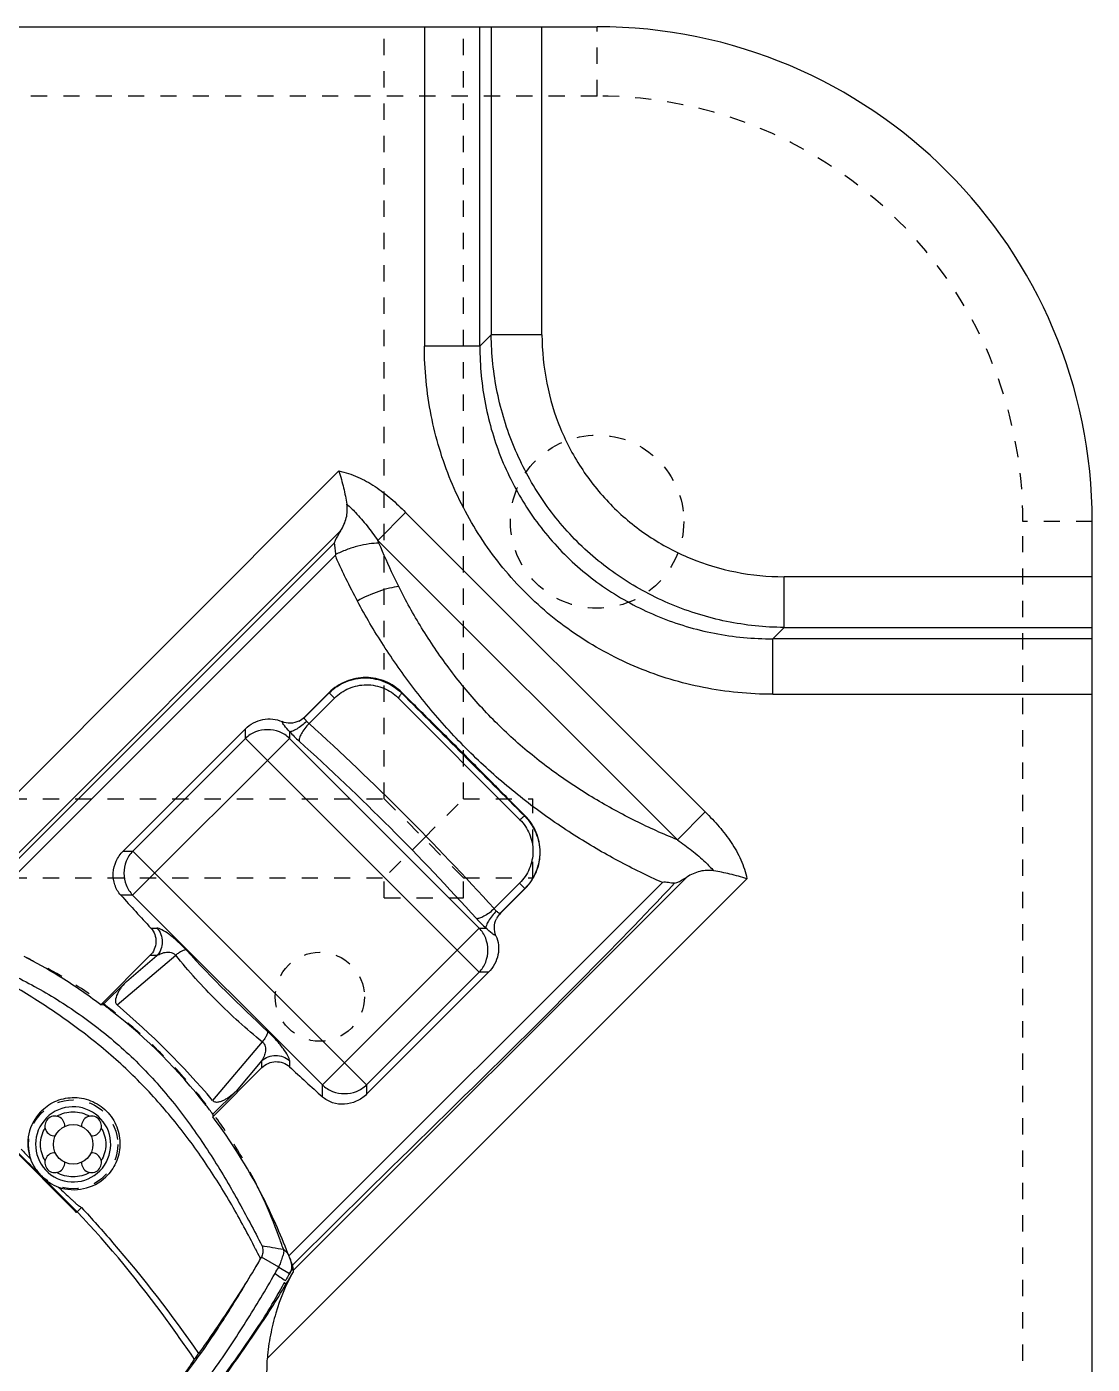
# Model space of a CAD drawing. Header units: millimetres. Extents: x 1540 to 3369, y -3458 to 1222.
# Drawn here: x 2377.1 to 2484.7, y -350.9 to -215.7 of the extents above; entities that cross this region are included whole.
import ezdxf

# ---------------------------------------------------------------- set-up
doc = ezdxf.new("R2010")
doc.units = ezdxf.units.MM
doc.header["$LTSCALE"] = 16.335
doc.linetypes.add('HIDDEN', pattern=[0.2, 0.1, -0.1])
doc.layers.add('21', color=7, linetype='CONTINUOUS')

msp = doc.modelspace()

# ---------------------------------------------------------------- linework, layer by layer
at = {"layer": '21', "color": 7, "linetype": 'Continuous'}
for p, q in [((2134.711, -215.737), (2434.711, -215.737)), ((2417.263, -215.737), (2417.263, -248.008)), ((2422.877, -248.008), (2422.877, -215.737)), ((2424.022, -215.737), (2424.022, -246.863)), ((2429.143, -246.863), (2429.143, -215.737)), ((2422.877, -248.008), (2424.022, -246.863)), ((2429.143, -246.863), (2424.022, -246.863)), ((2422.877, -248.008), (2417.263, -248.008)), ((2360.228, -309.024), (2408.634, -260.617)), ((2412.56, -267.626), (2415.376, -264.809)), ((2415.376, -264.809), (2445.635, -295.067)), ((2484.711, -585.737), (2484.711, -265.737)), ((2408.806, -266.681), (2369.026, -306.46)), ((2408.161, -267.899), (2369.558, -306.492)), ((2412.679, -267.913), (2412.56, -267.626)), ((2442.818, -297.884), (2412.56, -267.626)), ((2370.547, -306.861), (2408.251, -269.157)), ((2453.586, -276.427), (2453.586, -271.306)), ((2484.711, -271.306), (2453.586, -271.306)), ((2453.586, -276.427), (2452.441, -277.571)), ((2453.586, -276.427), (2484.711, -276.427)), ((2452.441, -283.185), (2452.441, -277.571)), ((2484.711, -277.571), (2452.441, -277.571)), ((2405.177, -285.475), (2407.648, -283.006)), ((2407.665, -283.022), (2405.177, -285.508)), ((2405.621, -286.132), (2408.199, -283.557)), ((2407.648, -283.006), (2407.665, -283.022)), ((2407.665, -283.022), (2408.199, -283.557)), ((2414.61, -283.529), (2426.921, -295.852)), ((2415.003, -283.009), (2414.963, -283.047)), ((2452.441, -283.185), (2484.711, -283.185)), ((2405.177, -285.508), (2405.177, -285.475)), ((2386.86, -299.018), (2399.195, -286.683)), ((2387.807, -303.474), (2403.653, -287.633)), ((2399.195, -287.632), (2387.808, -299.018)), ((2399.195, -287.632), (2399.195, -286.683)), ((2422.808, -311.262), (2399.195, -287.632)), ((2403.653, -286.953), (2403.653, -287.633)), ((2422.809, -306.806), (2403.653, -287.633)), ((2427.405, -295.5), (2427.442, -295.46)), ((2445.635, -295.067), (2442.818, -297.884)), ((2386.86, -299.018), (2387.808, -299.018)), ((2387.808, -299.018), (2411.421, -322.649)), ((2449.844, -301.813), (2401.418, -350.239)), ((2403.589, -339.915), (2441.308, -302.195)), ((2404.014, -341.407), (2443.767, -301.655)), ((2426.887, -302.262), (2424.308, -304.839)), ((2427.422, -302.797), (2426.887, -302.262)), ((2387.807, -303.474), (2386.61, -303.474)), ((2387.807, -303.474), (2406.964, -322.648)), ((2424.931, -305.286), (2427.422, -302.797)), ((2427.438, -302.813), (2424.964, -305.286)), ((2427.422, -302.797), (2427.438, -302.813)), ((2424.964, -305.286), (2424.931, -305.286)), ((2389.642, -306.799), (2390.258, -306.799)), ((2422.809, -306.806), (2406.964, -322.648)), ((2422.809, -306.806), (2423.484, -306.806)), ((2384.583, -314.551), (2389.551, -309.583)), ((2386.245, -314.565), (2392.153, -309.547)), ((2387.179, -312.201), (2390.258, -309.584)), ((2390.258, -309.584), (2389.551, -309.583)), ((2411.421, -322.649), (2422.808, -311.262)), ((2423.752, -311.262), (2411.421, -323.593)), ((2423.752, -311.262), (2422.808, -311.262)), ((2387.179, -312.201), (2384.841, -314.539)), ((2384.583, -314.551), (2384.841, -314.539)), ((2400.897, -318.297), (2395.879, -324.206)), ((2400.859, -320.196), (2398.245, -323.271)), ((2400.859, -320.903), (2400.859, -320.196)), ((2403.645, -320.197), (2403.645, -320.811)), ((2400.859, -320.903), (2395.892, -325.869)), ((2406.963, -323.842), (2406.964, -322.648)), ((2411.421, -322.649), (2411.421, -323.593)), ((2395.904, -325.612), (2398.245, -323.271)), ((2395.904, -325.612), (2395.892, -325.869)), ((2379.112, -325.966), (2378.619, -326.573)), ((2375.223, -328.595), (2382.145, -335.525)), ((2375.27, -328.547), (2382.196, -335.474)), ((2382.633, -335.037), (2382.145, -335.525)), ((2402.554, -341.056), (2400.818, -340.056)), ((2402.554, -341.056), (2403.656, -341.692)), ((2403.965, -341.623), (2403.856, -341.808)), ((2403.999, -341.563), (2403.966, -341.623)), ((2403.113, -342.66), (2403.139, -342.614)), ((2403.291, -342.779), (2403.139, -342.614)), ((2403.435, -342.533), (2403.3, -342.767))]:
    msp.add_line(p, q, dxfattribs=at)
at = {"layer": '21', "color": 8, "linetype": 'HIDDEN'}
for p, q in [((2413.211, -293.737), (2413.211, -215.737)), ((2421.211, -293.737), (2421.211, -215.737)), ((2434.711, -222.737), (2434.711, -215.737)), ((2434.711, -222.737), (2134.711, -222.737)), ((2477.711, -585.737), (2477.711, -265.737)), ((2484.711, -265.737), (2477.711, -265.737)), ((2084.711, -293.737), (2413.211, -293.737)), ((2413.211, -293.737), (2417.211, -297.737)), ((2417.211, -297.737), (2421.211, -293.737)), ((2421.211, -293.737), (2428.211, -293.737)), ((2428.211, -301.735), (2428.211, -293.738)), ((2417.211, -297.737), (2413.211, -301.737)), ((2421.211, -301.737), (2417.211, -297.737)), ((2084.711, -301.737), (2413.211, -301.737)), ((2413.211, -303.737), (2413.211, -301.737)), ((2421.211, -303.737), (2421.211, -301.737)), ((2421.211, -301.737), (2428.211, -301.737)), ((2413.213, -303.737), (2421.21, -303.737)), ((2400.724, -340.221), (2400.68, -340.133)), ((2403.856, -341.808), (2403.566, -342.306)), ((2403.566, -342.306), (2403.435, -342.533))]:
    msp.add_line(p, q, dxfattribs=at)
for points in [[(2377.565, -310.027), (2377.435, -309.964), (2376.859, -309.672)], [(2400.785, -333.64), (2400.484, -333.045), (2400.428, -332.93)]]:
    msp.add_lwpolyline(points, dxfattribs=at)
for centre, radius in [((2434.711, -265.737), 8.75), ((2406.711, -313.737), 4.5), ((2381.797, -328.651), 4.5)]:
    msp.add_circle(centre, radius, dxfattribs=at)
at = {"layer": '21', "color": 7, "linetype": 'Continuous'}
msp.add_circle((2381.797, -328.651), 2, dxfattribs=at)
for centre, radius, start, end in [((2434.711, -265.737), 50, 0, 90), ((5298.555, 2585.501), 4067.391, 224.850147, 225.098123), ((2403.651, -283.945), 2.161, 295.47935, 314.9), ((2224.048, -486.196), 270.174, 42.16428, 47.77392), ((2414.307, -277.221), 14.43, 222.41137, 227.80939), ((2237.298, -472.951), 249.468, 42.05639, 47.87912), ((2585.845, -124.799), 267.618, 221.88588, 222.84931), ((2426.493, -306.812), 2.161, 135.04538, 154.20234), ((2433.225, -296.164), 14.427, 222.12609, 227.53049), ((2500.92, -209.6), 146.576, 222.70576, 227.25361), ((2352.575, -357.815), 53.981, 52.1104, 53.29255), ((2328.705, -381.7), 88.419, 40.56046, 49.40055), ((2352.461, -357.957), 54.162, 37.8504, 52.10782), ((2586.441, -123.998), 268.607, 227.11471, 228.07323), ((2381.887, -328.578), 4.671, 136.41205, 199.19032), ((2381.797, -328.651), 3.797, 146.81225, 135), ((2353.183, -357.374), 53.235, 36.62957, 37.83108), ((2379.947, -326.802), 1.006, 357.88645, 272.07552), ((2383.646, -326.802), 1.006, 267.92755, 182.07409), ((2352.944, -358.358), 53.851, 27.32387, 37.10623), ((2379.947, -330.501), 1.006, 87.92591, 2.07245), ((2383.646, -330.501), 1.006, 177.92898, 92.07102), ((2381.869, -328.562), 4.67, 250.61774, 313.59454), ((2262.295, -409.733), 154.902, 26.69989, 27.06924), ((2246.124, -252.012), 177.994, 330.10743, 330.35374), ((2397.612, -342.226), 6.408, 18.83559, 21.1392), ((2298.793, -380.403), 112.341, 20.61015, 20.99281), ((2244.894, -251.409), 181.365, 330.14245, 330.37687), ((2590.932, -66.333), 333.845, 235.57203, 235.79168), ((2402.519, -340.993), 1.334, 328.42651, 335.97276), ((2402.444, -340.958), 1.417, 335.92685, 338.70262), ((2407.576, -341.818), 3.586, 173.42287, 175.92927), ((2419.397, -351.267), 18.417, 150.43644, 151.29886)]:
    msp.add_arc(centre, radius, start, end, dxfattribs=at)
at = {"layer": '21', "color": 8, "linetype": 'HIDDEN'}
for centre, radius, start, end in [((2434.711, -265.737), 43, 0, 90), ((2357.004, -351.907), 46.655, 63.85164, 64.46919), ((2284.767, -425.755), 132.755, 42.81787, 47.04639), ((2356.877, -354.291), 48.507, 25.5387, 26.12676), ((2356.086, -354.669), 49.385, 24.59088, 25.53862)]:
    msp.add_arc(centre, radius, start, end, dxfattribs=at)
at = {"layer": '21', "color": 7, "linetype": 'Continuous'}
for points, knots in [([(2453.586, -276.427), (2451.639, -276.417), (2447.749, -276.006), (2442.17, -274.285), (2437.043, -271.555), (2432.551, -267.897), (2428.893, -263.404), (2426.162, -258.277), (2424.442, -252.699), (2424.031, -248.81), (2424.022, -246.863)], [0, 0, 0, 0, 0.1260986, 0.251348, 0.37594, 0.5000098, 0.6240763, 0.7486612, 0.873904, 1, 1, 1, 1]), ([(2429.143, -246.863), (2429.152, -248.499), (2429.465, -251.737), (2430.862, -256.377), (2433.121, -260.603), (2436.148, -264.303), (2439.847, -267.329), (2444.073, -269.587), (2448.712, -270.984), (2451.95, -271.297), (2453.586, -271.306)], [0, 0, 0, 0, 0.1278809, 0.2525106, 0.3763695, 0.500042, 0.6236989, 0.7475296, 0.8721341, 1, 1, 1, 1]), ([(2452.441, -283.185), (2450.096, -283.176), (2445.443, -282.728), (2438.77, -280.721), (2432.677, -277.469), (2427.339, -273.106), (2422.978, -267.769), (2419.727, -261.676), (2417.719, -255.004), (2417.271, -250.352), (2417.263, -248.008)], [0, 0, 0, 0, 0.1273433, 0.2520186, 0.3761044, 0.5000409, 0.6239624, 0.7480205, 0.8726709, 1, 1, 1, 1]), ([(2422.877, -248.008), (2422.865, -249.98), (2423.236, -253.91), (2424.918, -259.539), (2427.627, -264.685), (2431.274, -269.175), (2435.764, -272.823), (2440.91, -275.531), (2446.539, -277.213), (2450.468, -277.583), (2452.441, -277.571)], [0, 0, 0, 0, 0.1272697, 0.2526557, 0.376742, 0.5000208, 0.6232927, 0.747364, 0.8727361, 1, 1, 1, 1]), ([(2408.634, -260.617), (2409.289, -260.752), (2410.567, -261.171), (2412.32, -262.158), (2413.917, -263.394), (2414.897, -264.326), (2415.376, -264.809)], [0, 0, 0, 0, 0.2491433, 0.4964751, 0.7465224, 1, 1, 1, 1]), ([(2408.634, -260.617), (2408.806, -261.186), (2409.112, -262.294), (2409.348, -263.42), (2409.436, -263.969)], [0, 0, 0, 0, 0.5164877, 1, 1, 1, 1]), ([(2408.806, -266.681), (2409.06, -266.27), (2409.369, -265.608), (2409.507, -264.665), (2409.476, -264.198), (2409.437, -263.969)], [0, 0, 0, 0, 0.5103335, 0.7546347, 1, 1, 1, 1]), ([(2409.436, -263.969), (2409.737, -264.236), (2410.455, -264.94), (2411.505, -266.158), (2412.215, -267.132), (2412.56, -267.626)], [0, 0, 0, 0, 0.2505288, 0.6249125, 1, 1, 1, 1]), ([(2408.806, -266.681), (2408.744, -266.777), (2408.496, -267.163), (2408.272, -267.571), (2408.161, -267.899)], [0, 0, 0, 0, 0.2475252, 1, 1, 1, 1]), ([(2408.161, -267.899), (2408.172, -267.995), (2408.198, -268.188), (2408.231, -268.479), (2408.271, -268.769), (2408.293, -268.967), (2408.283, -269.065)], [0, 0, 0, 0, 0.2489372, 0.4979656, 0.7481542, 1, 1, 1, 1]), ([(2412.679, -267.913), (2412.345, -267.911), (2411.63, -267.972), (2410.529, -268.198), (2409.392, -268.566), (2408.645, -268.887), (2408.283, -269.065)], [0, 0, 0, 0, 0.2182696, 0.4685771, 0.7355832, 1, 1, 1, 1]), ([(2414.682, -272.297), (2414.5, -271.934), (2413.793, -270.491), (2413.14, -269.022), (2412.679, -267.913)], [0, 0, 0, 0, 0.2526678, 1, 1, 1, 1]), ([(2408.251, -269.158), (2408.411, -269.541), (2408.764, -270.308), (2409.502, -271.849), (2410.089, -273.002), (2410.499, -273.763)], [0, 0, 0, 0, 0.243284, 0.4938846, 1, 1, 1, 1]), ([(2414.682, -272.297), (2414.366, -272.331), (2413.689, -272.46), (2412.266, -272.888), (2411.198, -273.376), (2410.501, -273.762)], [0, 0, 0, 0, 0.2139479, 0.4630865, 1, 1, 1, 1]), ([(2442.818, -297.884), (2441.389, -297.309), (2438.537, -296.017), (2434.359, -293.742), (2430.281, -291.064), (2426.411, -287.95), (2422.851, -284.434), (2419.689, -280.592), (2416.954, -276.54), (2415.382, -273.723), (2414.682, -272.297)], [0, 0, 0, 0, 0.1187789, 0.241094, 0.3665043, 0.4944843, 0.6235132, 0.7516362, 0.877525, 1, 1, 1, 1]), ([(2441.308, -302.195), (2440.553, -301.874), (2439.056, -301.158), (2436.819, -300.019), (2434.591, -298.77), (2431.611, -296.952), (2427.92, -294.385), (2424.402, -291.466), (2421.694, -288.897), (2419.117, -286.202), (2416.183, -282.696), (2413.107, -278.306), (2411.318, -275.286), (2410.499, -273.763)], [0, 0, 0, 0, 0.0576263, 0.1165283, 0.1763251, 0.237025, 0.3616991, 0.4918342, 0.557766, 0.6238076, 0.7537169, 0.8784972, 1, 1, 1, 1]), ([(2415.003, -283.009), (2414.529, -282.533), (2413.378, -281.763), (2411.349, -281.353), (2409.303, -281.749), (2408.133, -282.523), (2407.648, -283.006)], [0, 0, 0, 0, 0.2484775, 0.4967372, 0.7471488, 1, 1, 1, 1]), ([(2407.665, -283.022), (2408.136, -282.551), (2409.296, -281.799), (2410.991, -281.444), (2412.351, -281.605), (2413.633, -282.014), (2414.497, -282.579), (2414.963, -283.047)], [0, 0, 0, 0, 0.2480932, 0.5006444, 0.6276421, 0.7541781, 1, 1, 1, 1]), ([(2408.199, -283.557), (2408.407, -283.351), (2408.862, -282.975), (2409.913, -282.414), (2411.122, -282.155), (2412.326, -282.281), (2413.183, -282.542), (2413.959, -282.956), (2414.406, -283.326), (2414.61, -283.529)], [0, 0, 0, 0, 0.1236991, 0.247396, 0.5019779, 0.6304404, 0.7563592, 0.8784161, 1, 1, 1, 1]), ([(2414.963, -283.047), (2414.963, -283.074), (2414.926, -283.143), (2414.853, -283.253), (2414.743, -283.39), (2414.657, -283.482), (2414.61, -283.529)], [0, 0, 0, 0, 0.1339453, 0.3700023, 0.6698438, 1, 1, 1, 1]), ([(2427.442, -295.46), (2426.409, -294.429), (2424.351, -292.339), (2421.25, -289.208), (2418.121, -286.105), (2416.033, -284.044), (2415.003, -283.009)], [0, 0, 0, 0, 0.2488358, 0.499965, 0.7511102, 1, 1, 1, 1]), ([(2399.195, -286.683), (2399.435, -286.443), (2399.984, -286.035), (2400.941, -285.687), (2401.946, -285.634), (2402.593, -285.806), (2402.891, -285.939)], [0, 0, 0, 0, 0.2545693, 0.506558, 0.7548743, 1, 1, 1, 1]), ([(2404.581, -285.895), (2404.317, -286.02), (2403.741, -286.17), (2403.151, -286.056), (2402.891, -285.939)], [0, 0, 0, 0, 0.5054252, 1, 1, 1, 1]), ([(2403.653, -286.953), (2403.48, -286.745), (2403.194, -286.438), (2402.935, -286.085), (2402.891, -285.939)], [0, 0, 0, 0, 0.6396385, 1, 1, 1, 1]), ([(2405.397, -285.913), (2405.231, -286.066), (2404.9, -286.341), (2404.416, -286.674), (2404.043, -286.874), (2403.796, -286.952), (2403.694, -286.962), (2403.653, -286.953)], [0, 0, 0, 0, 0.3288662, 0.6235267, 0.8548848, 0.938979, 1, 1, 1, 1]), ([(2405.621, -286.132), (2405.461, -286.292), (2405.179, -286.619), (2404.855, -287.115), (2404.671, -287.503), (2404.607, -287.762), (2404.605, -287.869), (2404.616, -287.912)], [0, 0, 0, 0, 0.3248334, 0.6173396, 0.8499657, 0.9361293, 1, 1, 1, 1]), ([(2405.397, -285.913), (2405.36, -285.873), (2405.296, -285.794), (2405.199, -285.707), (2405.132, -285.606), (2405.159, -285.536), (2405.177, -285.508)], [0, 0, 0, 0, 0.3275926, 0.6019808, 0.8030365, 1, 1, 1, 1]), ([(2403.653, -287.633), (2403.358, -287.355), (2402.651, -286.909), (2401.424, -286.678), (2400.197, -286.908), (2399.49, -287.354), (2399.195, -287.632)], [0, 0, 0, 0, 0.2490323, 0.5, 0.7509677, 1, 1, 1, 1]), ([(2426.921, -295.852), (2427.125, -296.057), (2427.496, -296.506), (2428.05, -297.547), (2428.293, -298.751), (2428.16, -299.95), (2427.893, -300.812), (2427.471, -301.598), (2427.094, -302.053), (2426.887, -302.262)], [0, 0, 0, 0, 0.1221445, 0.2442631, 0.496638, 0.6251187, 0.7518486, 0.8756958, 1, 1, 1, 1]), ([(2427.405, -295.5), (2427.377, -295.499), (2427.308, -295.537), (2427.197, -295.609), (2427.061, -295.719), (2426.968, -295.805), (2426.921, -295.852)], [0, 0, 0, 0, 0.136793, 0.3700972, 0.6691375, 1, 1, 1, 1]), ([(2427.405, -295.5), (2427.873, -295.967), (2428.626, -297.118), (2429.07, -299.135), (2428.655, -301.168), (2427.895, -302.325), (2427.422, -302.797)], [0, 0, 0, 0, 0.2467167, 0.4986645, 0.7508636, 1, 1, 1, 1]), ([(2427.438, -302.813), (2427.921, -302.329), (2428.7, -301.161), (2429.097, -299.115), (2428.691, -297.084), (2427.918, -295.935), (2427.442, -295.46)], [0, 0, 0, 0, 0.252801, 0.5032585, 0.7515026, 1, 1, 1, 1]), ([(2445.635, -295.067), (2446.118, -295.546), (2447.051, -296.528), (2448.29, -298.126), (2449.283, -299.881), (2449.707, -301.158), (2449.844, -301.813)], [0, 0, 0, 0, 0.2531199, 0.5034739, 0.7511034, 1, 1, 1, 1]), ([(2442.818, -297.884), (2443.313, -298.23), (2444.289, -298.944), (2445.51, -299.997), (2446.217, -300.716), (2446.486, -301.016)], [0, 0, 0, 0, 0.3750447, 0.7494773, 1, 1, 1, 1]), ([(2386.61, -303.474), (2386.344, -303.177), (2385.929, -302.46), (2385.776, -301.228), (2386.083, -300.009), (2386.565, -299.312), (2386.86, -299.018)], [0, 0, 0, 0, 0.2448618, 0.4923441, 0.7443837, 1, 1, 1, 1]), ([(2387.808, -299.018), (2387.531, -299.313), (2387.085, -300.02), (2386.855, -301.246), (2387.084, -302.473), (2387.53, -303.179), (2387.807, -303.474)], [0, 0, 0, 0, 0.2490341, 0.5, 0.7509659, 1, 1, 1, 1]), ([(2446.486, -301.016), (2446.257, -300.977), (2445.788, -300.946), (2444.843, -301.086), (2444.179, -301.398), (2443.767, -301.655)], [0, 0, 0, 0, 0.2452034, 0.4894283, 1, 1, 1, 1]), ([(2449.844, -301.813), (2449.274, -301.642), (2448.424, -301.414), (2447.302, -301.156), (2446.754, -301.059), (2446.486, -301.016)], [0, 0, 0, 0, 0.5168068, 0.7646526, 1, 1, 1, 1]), ([(2442.526, -302.279), (2439.417, -305.586), (2426.752, -318.643), (2413.598, -331.209), (2403.944, -340.858)], [0, 0, 0, 0, 0.2495302, 1, 1, 1, 1]), ([(2442.526, -302.279), (2442.32, -302.26), (2442.016, -302.226), (2441.613, -302.152), (2441.406, -302.167), (2441.308, -302.195)], [0, 0, 0, 0, 0.5046335, 0.7490686, 1, 1, 1, 1]), ([(2442.526, -302.279), (2442.865, -302.199), (2443.275, -301.957), (2443.667, -301.712), (2443.766, -301.653)], [0, 0, 0, 0, 0.7514837, 1, 1, 1, 1]), ([(2424.308, -304.839), (2424.148, -304.999), (2423.82, -305.281), (2423.324, -305.604), (2422.935, -305.787), (2422.675, -305.85), (2422.568, -305.853), (2422.525, -305.842)], [0, 0, 0, 0, 0.3246962, 0.6171348, 0.8497904, 0.9360177, 1, 1, 1, 1]), ([(2424.527, -305.064), (2424.377, -305.227), (2424.095, -305.559), (2423.754, -306.046), (2423.55, -306.426), (2423.481, -306.672), (2423.476, -306.768), (2423.484, -306.806)], [0, 0, 0, 0, 0.323022, 0.6298251, 0.8635816, 0.9434183, 1, 1, 1, 1]), ([(2424.931, -305.286), (2424.903, -305.303), (2424.834, -305.33), (2424.733, -305.262), (2424.645, -305.165), (2424.567, -305.101), (2424.527, -305.064)], [0, 0, 0, 0, 0.1966881, 0.3977531, 0.6722944, 1, 1, 1, 1]), ([(2424.498, -307.57), (2424.38, -307.308), (2424.267, -306.715), (2424.42, -306.136), (2424.548, -305.872)], [0, 0, 0, 0, 0.4945131, 1, 1, 1, 1]), ([(2389.642, -306.799), (2389.814, -306.984), (2390.086, -307.429), (2390.206, -308.201), (2390.031, -308.967), (2389.733, -309.402), (2389.551, -309.583)], [0, 0, 0, 0, 0.2474333, 0.4967507, 0.7478912, 1, 1, 1, 1]), ([(2390.258, -306.799), (2390.598, -307.16), (2390.975, -308.191), (2390.598, -309.222), (2390.258, -309.584)], [0, 0, 0, 0, 0.5000003, 1, 1, 1, 1]), ([(2393.209, -309.013), (2392.919, -308.698), (2392.357, -308.138), (2391.531, -307.455), (2390.909, -307.038), (2390.499, -306.849), (2390.33, -306.802), (2390.258, -306.799)], [0, 0, 0, 0, 0.3436823, 0.6369812, 0.8613968, 0.9419548, 1, 1, 1, 1]), ([(2422.808, -311.262), (2423.085, -310.967), (2423.531, -310.261), (2423.761, -309.034), (2423.532, -307.808), (2423.086, -307.101), (2422.809, -306.806)], [0, 0, 0, 0, 0.2490341, 0.5, 0.7509659, 1, 1, 1, 1]), ([(2424.497, -307.57), (2424.351, -307.525), (2423.999, -307.266), (2423.692, -306.98), (2423.484, -306.806)], [0, 0, 0, 0, 0.3603728, 1, 1, 1, 1]), ([(2424.497, -307.57), (2424.63, -307.867), (2424.801, -308.514), (2424.747, -309.518), (2424.4, -310.474), (2423.992, -311.023), (2423.752, -311.262)], [0, 0, 0, 0, 0.2451054, 0.4934355, 0.7454371, 1, 1, 1, 1]), ([(2390.258, -309.584), (2390.397, -309.492), (2390.71, -309.349), (2391.191, -309.21), (2391.618, -309.226), (2391.943, -309.345), (2392.09, -309.469), (2392.153, -309.547)], [0, 0, 0, 0, 0.2441414, 0.4986802, 0.7271987, 0.8546588, 1, 1, 1, 1]), ([(2393.209, -309.013), (2393.15, -309.004), (2392.998, -309.035), (2392.754, -309.135), (2392.457, -309.307), (2392.256, -309.459), (2392.153, -309.547)], [0, 0, 0, 0, 0.147922, 0.3733012, 0.6616542, 1, 1, 1, 1]), ([(2400.228, -339.242), (2399.457, -337.733), (2397.842, -334.709), (2395.084, -330.304), (2391.932, -326.062), (2388.372, -322.08), (2384.394, -318.514), (2380.156, -315.354), (2375.754, -312.59), (2372.728, -310.98), (2371.218, -310.212)], [0, 0, 0, 0, 0.1214976, 0.2456335, 0.3721447, 0.4999801, 0.6278253, 0.7543794, 0.878546, 1, 1, 1, 1]), ([(2371.571, -309.588), (2372.343, -309.938), (2373.889, -310.655), (2376.199, -311.784), (2378.5, -313.007), (2381.535, -314.835), (2385.187, -317.47), (2389.196, -321.15), (2392.123, -324.623), (2394.245, -327.537), (2395.732, -329.759), (2397.125, -332.014), (2398.423, -334.296), (2399.662, -336.587), (2400.464, -338.119), (2400.858, -338.885)], [0, 0, 0, 0, 0.0598631, 0.1203669, 0.1816613, 0.2438701, 0.3705524, 0.499055, 0.6272285, 0.6906872, 0.7536403, 0.8160391, 0.8778383, 0.9391288, 1, 1, 1, 1]), ([(2384.582, -314.552), (2383.201, -313.508), (2380.685, -311.777), (2378.028, -310.276), (2376.859, -309.671)], [0, 0, 0, 0, 0.5681812, 1, 1, 1, 1]), ([(2400.897, -318.297), (2399.289, -317.004), (2396.223, -314.224), (2393.447, -311.156), (2392.153, -309.547)], [0, 0, 0, 0, 0.4999264, 1, 1, 1, 1]), ([(2387.179, -312.201), (2387.017, -312.363), (2386.789, -312.619), (2386.518, -312.996), (2386.187, -313.527), (2385.911, -314.3), (2386.245, -314.565)], [0, 0, 0, 0, 0.2589065, 0.3883753, 0.5177896, 1, 1, 1, 1]), ([(2401.43, -317.24), (2401.439, -317.299), (2401.408, -317.451), (2401.309, -317.696), (2401.137, -317.993), (2400.985, -318.194), (2400.897, -318.297)], [0, 0, 0, 0, 0.1489709, 0.3735599, 0.6618105, 1, 1, 1, 1]), ([(2403.645, -320.197), (2403.64, -320.123), (2403.594, -319.952), (2403.407, -319.542), (2402.996, -318.923), (2402.312, -318.097), (2401.749, -317.533), (2401.43, -317.24)], [0, 0, 0, 0, 0.0594357, 0.1399929, 0.3614623, 0.652614, 1, 1, 1, 1]), ([(2400.897, -318.297), (2400.975, -318.36), (2401.099, -318.507), (2401.218, -318.833), (2401.234, -319.261), (2401.095, -319.743), (2400.951, -320.056), (2400.859, -320.196)], [0, 0, 0, 0, 0.1452279, 0.2726314, 0.5010916, 0.7557477, 1, 1, 1, 1]), ([(2400.859, -320.196), (2401.221, -319.855), (2402.253, -319.478), (2403.284, -319.856), (2403.645, -320.197)], [0, 0, 0, 0, 0.4999997, 1, 1, 1, 1]), ([(2400.859, -320.903), (2401.041, -320.721), (2401.476, -320.422), (2402.242, -320.247), (2403.014, -320.367), (2403.46, -320.64), (2403.645, -320.811)], [0, 0, 0, 0, 0.2521413, 0.5032981, 0.7526034, 1, 1, 1, 1]), ([(2406.964, -322.648), (2407.258, -322.925), (2407.965, -323.372), (2409.192, -323.602), (2410.419, -323.372), (2411.127, -322.926), (2411.421, -322.649)], [0, 0, 0, 0, 0.2490314, 0.5000001, 0.7509687, 1, 1, 1, 1]), ([(2378.504, -325.358), (2378.909, -324.933), (2379.91, -324.219), (2381.728, -323.798), (2383.621, -324.125), (2385.255, -325.195), (2386.323, -326.828), (2386.65, -328.721), (2386.228, -330.538), (2385.515, -331.539), (2385.09, -331.944)], [0, 0, 0, 0, 0.1196078, 0.2432304, 0.370527, 0.5000902, 0.6296314, 0.7568612, 0.8804086, 1, 1, 1, 1]), ([(2395.879, -324.206), (2395.949, -324.294), (2396.176, -324.402), (2396.521, -324.365), (2396.849, -324.26), (2397.159, -324.11), (2397.453, -323.932), (2397.825, -323.662), (2398.083, -323.433), (2398.245, -323.271)], [0, 0, 0, 0, 0.1234011, 0.2481345, 0.3731643, 0.4984375, 0.6238032, 0.7492107, 1, 1, 1, 1]), ([(2411.421, -323.593), (2411.127, -323.888), (2410.429, -324.371), (2409.21, -324.677), (2407.978, -324.523), (2407.26, -324.108), (2406.963, -323.842)], [0, 0, 0, 0, 0.255628, 0.507692, 0.7551805, 1, 1, 1, 1]), ([(2377.475, -330.114), (2377.59, -330.437), (2377.898, -331.063), (2378.341, -331.601), (2378.587, -331.848)], [0, 0, 0, 0, 0.4957987, 1, 1, 1, 1]), ([(2378.587, -331.848), (2378.833, -332.095), (2379.37, -332.54), (2379.997, -332.852), (2380.319, -332.967)], [0, 0, 0, 0, 0.5046267, 1, 1, 1, 1]), ([(2403.49, -339.678), (2403.1, -338.685), (2402.254, -336.648), (2401.311, -334.651), (2400.787, -333.639)], [0, 0, 0, 0, 0.4833903, 1, 1, 1, 1]), ([(2381.572, -334.158), (2381.657, -334.236), (2381.829, -334.388), (2382.037, -334.588), (2382.21, -334.74), (2382.399, -334.871), (2382.549, -334.959), (2382.633, -335.037)], [0, 0, 0, 0, 0.2500647, 0.5006991, 0.6257041, 0.750554, 1, 1, 1, 1]), ([(2382.633, -335.037), (2383.704, -336.191), (2387.904, -340.888), (2391.763, -345.887), (2394.459, -349.768)], [0, 0, 0, 0, 0.2498738, 1, 1, 1, 1]), ([(2403.029, -339.248), (2402.881, -338.82), (2402.264, -337.086), (2401.569, -335.38), (2400.991, -334.118)], [0, 0, 0, 0, 0.2459662, 1, 1, 1, 1]), ([(2394.034, -350.354), (2393.144, -349.044), (2389.503, -343.852), (2385.491, -338.907), (2382.196, -335.474)], [0, 0, 0, 0, 0.2497866, 1, 1, 1, 1]), ([(2400.858, -338.886), (2400.876, -338.925), (2400.923, -339.057), (2400.963, -339.34), (2400.944, -339.664), (2400.882, -339.92), (2400.835, -340.027), (2400.818, -340.056)], [0, 0, 0, 0, 0.1095028, 0.3467713, 0.7088585, 0.9162584, 1, 1, 1, 1]), ([(2403.029, -339.248), (2403.076, -339.384), (2403.053, -339.626), (2402.96, -339.93), (2402.875, -340.193), (2402.785, -340.457), (2402.713, -340.703), (2402.605, -340.884), (2402.557, -341.002), (2402.554, -341.056)], [0, 0, 0, 0, 0.2270849, 0.3612904, 0.5093315, 0.664071, 0.8049646, 0.9129726, 1, 1, 1, 1]), ([(2403.682, -340.16), (2403.762, -340.389), (2403.863, -340.729), (2403.858, -341.181), (2403.8, -341.381), (2403.764, -341.473)], [0, 0, 0, 0, 0.5421721, 0.7787336, 1, 1, 1, 1]), ([(2387.562, -358.785), (2388.159, -358.085), (2389.325, -356.671), (2391.621, -353.843), (2394.47, -350.221), (2397.031, -346.343), (2398.993, -343.132), (2399.966, -341.522), (2400.431, -340.715)], [0, 0, 0, 0, 0.1241387, 0.2475072, 0.491806, 0.7459533, 0.8743471, 1, 1, 1, 1]), ([(2389.092, -360.111), (2390.306, -358.688), (2392.665, -355.812), (2396.152, -351.372), (2399.27, -346.627), (2401.239, -343.35), (2402.186, -341.701)], [0, 0, 0, 0, 0.2479955, 0.4932201, 0.7478762, 1, 1, 1, 1]), ([(2400.428, -340.714), (2399.957, -341.496), (2399.002, -343.049), (2397.517, -345.343), (2396.016, -347.591), (2394.983, -349.057), (2394.459, -349.768)], [0, 0, 0, 0, 0.252447, 0.5040872, 0.7557667, 1, 1, 1, 1]), ([(2403.965, -341.623), (2403.228, -342.896), (2402.4, -345.002), (2401.682, -347.928), (2401.465, -349.461), (2401.418, -350.239)], [0, 0, 0, 0, 0.4881985, 0.7416341, 1, 1, 1, 1]), ([(2404.004, -341.13), (2403.963, -341.193), (2403.873, -341.314), (2403.795, -341.443), (2403.758, -341.508)], [0, 0, 0, 0, 0.4997454, 1, 1, 1, 1]), ([(2367.958, -378.648), (2369.333, -378.328), (2371.948, -377.326), (2375.457, -375.293), (2378.554, -373.082), (2381.27, -370.829), (2383.64, -368.54), (2385.769, -366.227), (2387.751, -363.902), (2389.683, -361.6), (2391.57, -359.302), (2393.401, -356.991), (2395.182, -354.671), (2396.918, -352.345), (2398.592, -349.994), (2400.23, -347.632), (2401.816, -345.239), (2402.807, -343.604), (2403.291, -342.779)], [0, 0, 0, 0, 0.0825602, 0.1622086, 0.2367276, 0.3048508, 0.3683739, 0.4292497, 0.4885726, 0.5470189, 0.6049697, 0.6624556, 0.7194428, 0.775975, 0.8321807, 0.8882132, 0.9440523, 1, 1, 1, 1]), ([(2368.007, -378.468), (2369.369, -378.121), (2371.359, -377.424), (2373.811, -376.144), (2376.028, -374.744), (2378.496, -372.868), (2381.107, -370.526), (2383.412, -368.196), (2385.524, -365.89), (2387.536, -363.609), (2389.502, -361.355), (2391.413, -359.095), (2393.876, -356.076), (2396.28, -353.045), (2398.538, -349.934), (2400.169, -347.578), (2401.714, -345.164), (2402.649, -343.497), (2403.113, -342.66)], [0, 0, 0, 0, 0.0825869, 0.1229098, 0.1622419, 0.2364982, 0.3046441, 0.3680757, 0.4289121, 0.4882563, 0.5466991, 0.6045959, 0.6620706, 0.7755244, 0.8317219, 0.8877994, 0.9437995, 1, 1, 1, 1]), ([(2394.459, -349.768), (2394.366, -349.894), (2394.225, -350.09), (2394.079, -350.282), (2394.034, -350.354)], [0, 0, 0, 0, 0.648664, 1, 1, 1, 1]), ([(2394.034, -350.354), (2393.736, -350.823), (2392.965, -351.94), (2391.549, -353.828), (2389.706, -356.181), (2388.316, -357.871), (2387.552, -358.776)], [0, 0, 0, 0, 0.1568477, 0.3826548, 0.6658988, 1, 1, 1, 1]), ([(2406.637, -372.839), (2406.25, -371.943), (2405.463, -370.158), (2404.337, -367.455), (2403.383, -364.685), (2402.619, -361.856), (2402.014, -358.989), (2401.439, -355.129), (2401.3, -352.186), (2401.418, -350.239)], [0, 0, 0, 0, 0.1250288, 0.2500061, 0.3749661, 0.5000417, 0.6251074, 0.7501186, 1, 1, 1, 1])]:
    msp.add_open_spline(points, degree=3, knots=knots, dxfattribs=at)
for points in [[(2408.283, -269.065), (2408.281, -269.097), (2408.272, -269.132), (2408.251, -269.157)], [(2405.177, -285.508), (2405.004, -285.671), (2404.799, -285.803), (2404.581, -285.895)], [(2405.397, -285.913), (2405.455, -286), (2405.533, -286.076), (2405.621, -286.132)], [(2424.308, -304.839), (2424.364, -304.927), (2424.44, -305.006), (2424.527, -305.064)], [(2424.931, -305.286), (2424.771, -305.456), (2424.639, -305.657), (2424.548, -305.872)], [(2380.125, -325.812), (2380.627, -325.526), (2381.797, -325.191), (2382.967, -325.526), (2383.469, -325.812)], [(2378.957, -330.323), (2378.671, -329.821), (2378.337, -328.651), (2378.671, -327.481), (2378.957, -326.98)], [(2384.637, -326.98), (2384.922, -327.481), (2385.257, -328.651), (2384.922, -329.821), (2384.637, -330.323)], [(2376.553, -329.135), (2376.854, -329.467), (2377.166, -329.79), (2377.475, -330.114)], [(2383.469, -331.491), (2382.967, -331.777), (2381.797, -332.111), (2380.627, -331.777), (2380.125, -331.491)], [(2380.319, -332.967), (2380.733, -333.369), (2381.146, -333.77), (2381.572, -334.158)], [(2400.858, -338.885), (2401.581, -339.01), (2402.305, -339.127), (2403.029, -339.248)], [(2403.491, -339.677), (2403.336, -339.535), (2403.183, -339.391), (2403.029, -339.248)], [(2403.592, -339.916), (2403.56, -339.836), (2403.526, -339.756), (2403.491, -339.677)], [(2403.657, -341.692), (2403.564, -341.855), (2403.47, -342.017), (2403.378, -342.18)], [(2403.758, -341.508), (2403.724, -341.569), (2403.691, -341.631), (2403.657, -341.692)], [(2403.992, -341.038), (2403.982, -340.977), (2403.965, -340.917), (2403.944, -340.858)], [(2404.004, -341.129), (2404.001, -341.099), (2403.998, -341.069), (2403.992, -341.038)], [(2404.017, -341.222), (2404.014, -341.191), (2404.01, -341.16), (2404.004, -341.13)], [(2404.014, -341.407), (2404.021, -341.346), (2404.023, -341.284), (2404.017, -341.222)]]:
    msp.add_open_spline(points, degree=3, dxfattribs=at)
at = {"layer": '21', "color": 8, "linetype": 'HIDDEN'}
for points, knots in [([(2400.428, -332.93), (2399.429, -330.892), (2397.569, -327.701), (2394.28, -323.311), (2390.895, -319.547), (2387.12, -316.145), (2382.722, -312.854), (2379.558, -311.006), (2377.565, -310.027)], [0, 0, 0, 0, 0.2068984, 0.3352359, 0.499633, 0.6674854, 0.7975539, 1, 1, 1, 1]), ([(2403.305, -342.763), (2403.363, -342.664), (2403.594, -342.263), (2403.826, -341.864), (2403.999, -341.563)], [0, 0, 0, 0, 0.2486182, 1, 1, 1, 1])]:
    msp.add_open_spline(points, degree=3, knots=knots, dxfattribs=at)

doc.saveas('drawing.dxf')
